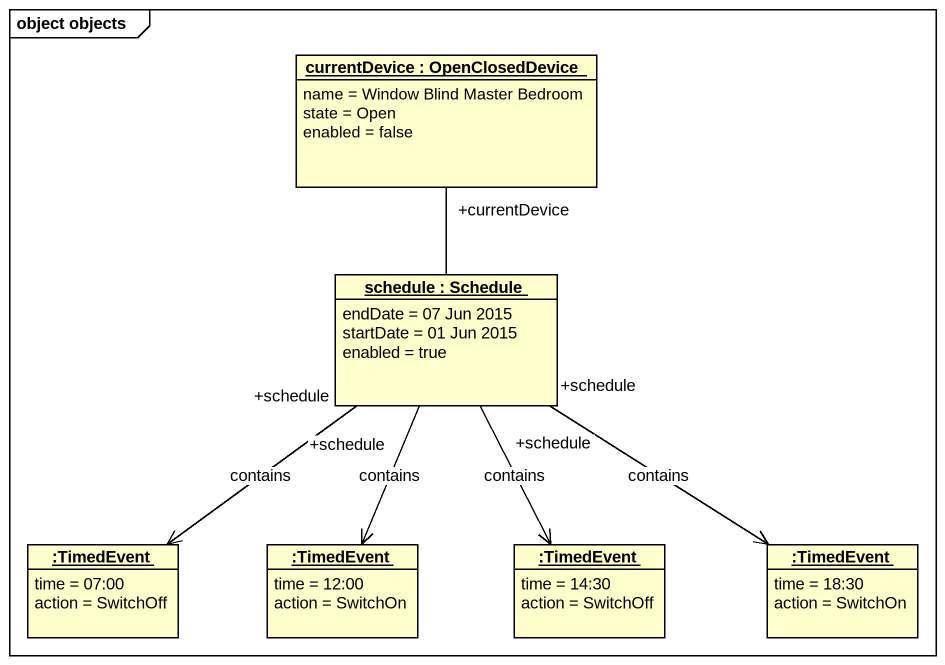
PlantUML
@startuml
mainframe object objects
hide circle
hide empty members
object "currentDevice : OpenClosedDevice" as currentDevice {
  name = Window Blind Master Bedroom
  state = Open
  enabled = false
}
object "schedule : Schedule" as schedule {
  endDate = 07 Jun 2015
  startDate = 01 Jun 2015
  enabled = true
}
object ":TimedEvent" as TimedEvent {
  time = 07:00
  action = SwitchOff
}
object ":TimedEvent" as TimedEvent_2 {
  time = 12:00
  action = SwitchOn
}
object ":TimedEvent" as TimedEvent_3 {
  time = 14:30
  action = SwitchOff
}
object ":TimedEvent" as TimedEvent_4 {
  time = 18:30
  action = SwitchOn
}
currentDevice "+currentDevice" -- schedule
schedule "+schedule" --> TimedEvent_2 : contains
schedule "+schedule" --> TimedEvent_3 : contains
TimedEvent <-up- "+schedule" schedule : contains
TimedEvent_4 <-up- "+schedule" schedule : contains
@enduml
